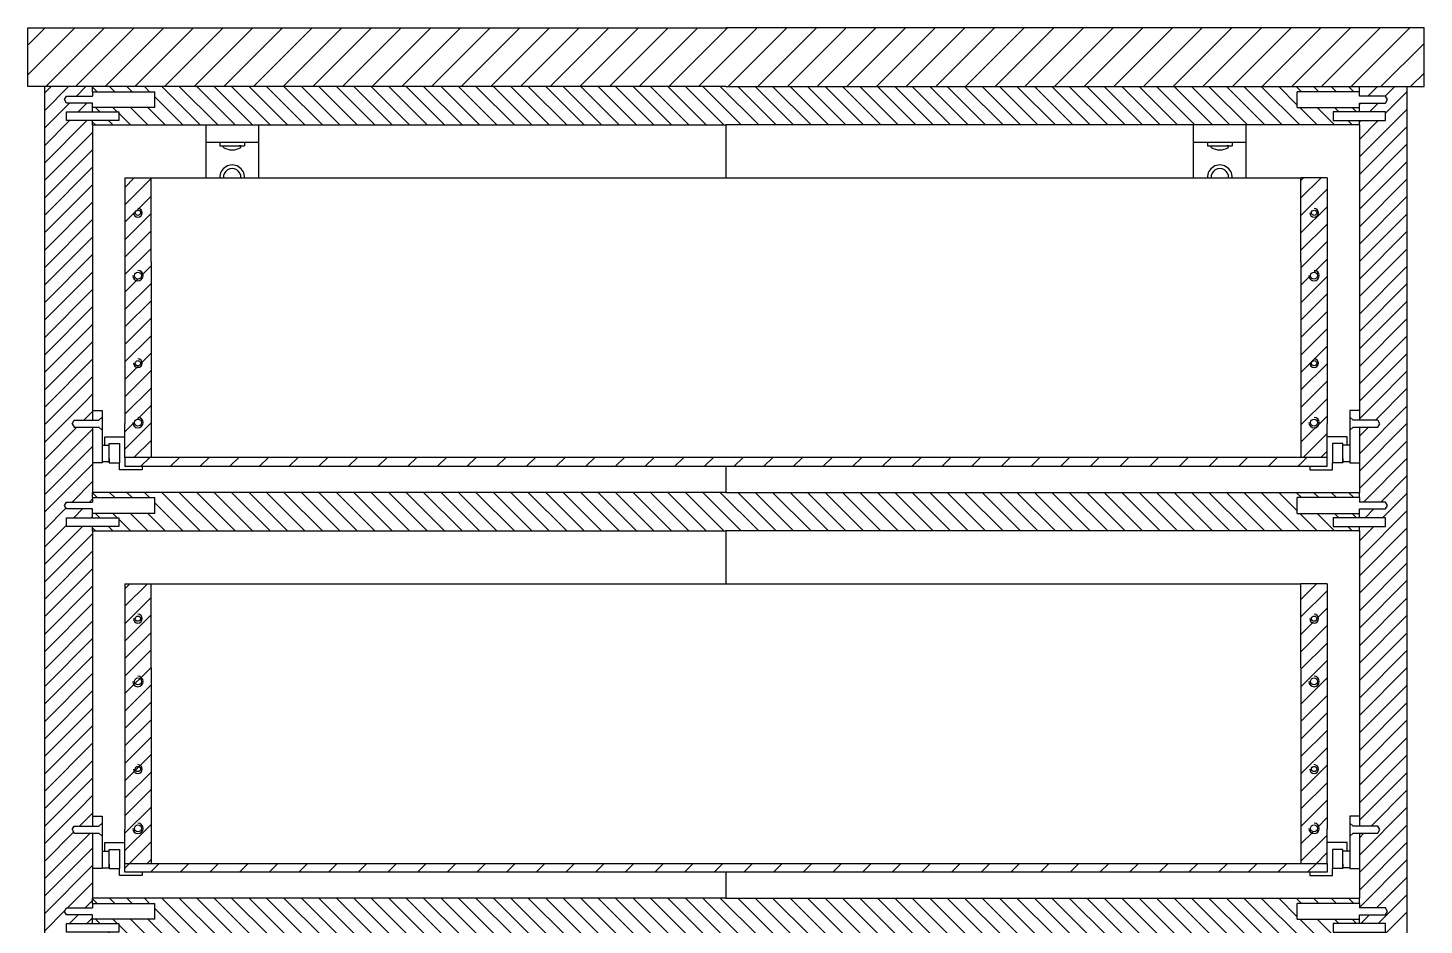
# Model space of a CAD drawing. Header units: millimetres. Extents: x 27 to 920, y -15 to 487.
# Drawn here: x 432.6 to 512.6, y 111.9 to 163.3 of the extents above; entities that cross this region are included whole.
import ezdxf

# ---------------------------------------------------------------- set-up
doc = ezdxf.new("R2010")
doc.units = ezdxf.units.MM
doc.layers.add('filatura', color=8, linetype='Continuous')
doc.layers.add('particolari', color=6, linetype='Continuous')

# ---------------------------------------------------------------- blocks, each defined once
blk = doc.blocks.new('retino 1')
at = {"color": 175, "linetype": 'Continuous'}
for p, q in [((318.125, 159.668), (317.856, 159.937)), ((319.125, 159.668), (318.825, 159.968)), ((320.125, 159.668), (319.825, 159.968)), ((321.125, 159.668), (320.825, 159.968)), ((323.025, 157.768), (321.415, 159.378)), ((324.025, 157.768), (321.825, 159.968)), ((325.025, 157.768), (322.825, 159.968)), ((326.025, 157.768), (323.825, 159.968)), ((327.025, 157.768), (324.825, 159.968)), ((328.025, 157.768), (325.825, 159.968)), ((329.025, 157.768), (326.825, 159.968)), ((330.025, 157.768), (327.825, 159.968)), ((331.025, 157.768), (328.825, 159.968)), ((332.025, 157.768), (329.825, 159.968)), ((333.025, 157.768), (330.825, 159.968)), ((334.025, 157.768), (331.825, 159.968)), ((335.025, 157.768), (332.825, 159.968)), ((336.025, 157.768), (333.825, 159.968)), ((337.025, 157.768), (334.825, 159.968)), ((338.025, 157.768), (335.825, 159.968)), ((339.025, 157.768), (336.825, 159.968)), ((340.025, 157.768), (337.825, 159.968)), ((341.025, 157.768), (338.825, 159.968)), ((342.025, 157.768), (339.825, 159.968)), ((343.025, 157.768), (340.825, 159.968)), ((344.025, 157.768), (341.825, 159.968)), ((345.025, 157.768), (342.825, 159.968)), ((346.025, 157.768), (343.825, 159.968)), ((347.025, 157.768), (344.825, 159.968)), ((348.025, 157.768), (345.825, 159.968)), ((349.025, 157.768), (346.825, 159.968)), ((350.025, 157.768), (347.825, 159.968)), ((351.025, 157.768), (348.825, 159.968)), ((352.025, 157.768), (349.825, 159.968)), ((353.025, 157.768), (350.825, 159.968)), ((354.025, 157.768), (351.825, 159.968)), ((355.025, 157.768), (352.825, 159.968)), ((356.025, 157.768), (353.825, 159.968)), ((357.025, 157.768), (354.825, 159.968)), ((358.025, 157.768), (355.825, 159.968)), ((359.025, 157.768), (356.825, 159.968)), ((360.025, 157.768), (357.825, 159.968)), ((361.025, 157.768), (358.825, 159.968)), ((362.025, 157.768), (359.825, 159.968)), ((363.025, 157.768), (360.825, 159.968)), ((364.025, 157.768), (361.825, 159.968)), ((365.025, 157.768), (362.825, 159.968)), ((366.025, 157.768), (363.825, 159.968)), ((367.025, 157.768), (364.825, 159.968)), ((368.025, 157.768), (365.825, 159.968)), ((369.025, 157.768), (366.825, 159.968)), ((370.025, 157.768), (367.825, 159.968)), ((371.025, 157.768), (368.825, 159.968)), ((372.025, 157.768), (369.825, 159.968)), ((373.025, 157.768), (370.825, 159.968)), ((374.025, 157.768), (371.825, 159.968)), ((375.025, 157.768), (372.825, 159.968)), ((376.025, 157.768), (373.825, 159.968)), ((377.025, 157.768), (374.825, 159.968)), ((378.025, 157.768), (375.825, 159.968)), ((379.025, 157.768), (376.825, 159.968)), ((380.025, 157.768), (377.825, 159.968)), ((381.025, 157.768), (378.825, 159.968)), ((382.025, 157.768), (379.825, 159.968)), ((383.025, 157.768), (380.825, 159.968)), ((384.025, 157.768), (381.825, 159.968)), ((385.025, 157.768), (382.825, 159.968)), ((386.025, 157.768), (383.825, 159.968)), ((387.025, 157.768), (384.825, 159.968)), ((386.888, 158.905), (385.825, 159.968)), ((387.125, 159.668), (386.825, 159.968)), ((388.125, 159.668), (387.825, 159.968)), ((389.125, 159.668), (388.825, 159.968)), ((390.125, 159.668), (389.825, 159.968)), ((318.275, 158.518), (318.025, 158.768)), ((319.275, 158.518), (319.025, 158.768)), ((320.025, 157.768), (319.356, 158.437)), ((321.025, 157.768), (320.025, 158.768)), ((322.025, 157.768), (321.025, 158.768)), ((388.025, 157.768), (387.025, 158.768)), ((389.025, 157.768), (388.025, 158.768)), ((389.275, 158.518), (389.025, 158.768)), ((390.275, 158.518), (390.025, 158.768)), ((318.025, 157.768), (317.856, 157.937)), ((319.025, 157.768), (318.775, 158.018)), ((390.025, 157.768), (389.775, 158.018))]:
    blk.add_line(p, q, dxfattribs=at)

msp = doc.modelspace()

# ---------------------------------------------------------------- hatches: boundary and pattern name
h = msp.add_hatch()
h.set_pattern_fill('JIS_WOOD', color=175)
h.paths.add_polyline_path([(507.087, 154.736), (505.736, 154.736), (505.587, 154.587), (505.587, 149.918), (505.587, 144.587), (507.087, 146.087)])
h.paths.add_polyline_path([(506.187, 152.736, -1), (506.487, 152.736, -1)], flags=16)
h.paths.add_polyline_path([(506.537, 149.139, -1), (506.137, 149.139, -1)], flags=16)
h = msp.add_hatch()
h.set_pattern_fill('JIS_WOOD', color=175, scale=1.7)
h.paths.add_polyline_path([(507.087, 138.718), (506.087, 138.718), (505.587, 138.718), (439.695, 138.718), (439.195, 138.718), (438.195, 138.718), (438.195, 138.418), (438.195, 138.218), (507.087, 138.218)])
h = msp.add_hatch()
h.set_pattern_fill('JIS_WOOD', color=175, scale=1.7)
h.paths.add_polyline_path([(507.087, 115.468), (506.087, 115.468), (505.587, 115.468), (439.695, 115.468), (439.195, 115.468), (438.195, 115.468), (438.195, 114.968), (507.087, 114.968), (507.087, 115.168)])
at = {"layer": 'particolari'}
h = msp.add_hatch(dxfattribs=at)
h.set_pattern_fill('JIS_WOOD', color=175, scale=1.7)
h.paths.add_polyline_path([(512.641, 163.328), (472.641, 163.328), (432.641, 163.328), (432.641, 159.968), (472.641, 159.968), (512.641, 159.968)])

# ---------------------------------------------------------------- linework, layer by layer
for p, q in [((432.641, 163.328), (472.641, 163.328)), ((432.641, 159.968), (432.641, 163.328)), ((512.641, 163.328), (472.641, 163.328)), ((512.641, 159.968), (512.641, 163.328)), ((472.641, 159.968), (432.641, 159.968)), ((433.601, 66.968), (433.601, 159.968)), ((436.345, 159.668), (436.345, 159.968)), ((436.345, 159.668), (436.345, 159.418)), ((472.641, 159.968), (512.641, 159.968)), ((508.937, 159.668), (508.937, 159.968)), ((508.937, 159.418), (508.937, 159.668)), ((511.681, 66.968), (511.681, 159.968)), ((436.345, 158.768), (436.345, 159.018)), ((436.345, 158.518), (436.345, 158.768)), ((508.937, 158.768), (508.937, 159.018)), ((508.937, 158.518), (508.937, 158.768)), ((436.345, 157.768), (436.345, 158.018)), ((436.345, 157.768), (436.345, 158.018)), ((436.345, 157.768), (436.345, 141.418)), ((436.345, 157.768), (472.641, 157.768)), ((442.845, 154.736), (442.845, 157.768)), ((445.845, 157.768), (445.845, 154.736)), ((445.845, 157.768), (445.845, 156.768)), ((508.937, 157.768), (472.641, 157.768)), ((472.641, 157.768), (472.641, 154.736)), ((499.437, 154.736), (499.437, 157.768)), ((502.437, 157.768), (502.437, 154.736)), ((502.437, 157.768), (502.437, 156.768)), ((508.937, 157.768), (508.937, 158.018)), ((508.937, 157.768), (508.937, 158.018)), ((508.937, 157.768), (508.937, 141.418)), ((445.845, 156.768), (442.845, 156.768)), ((445.845, 156.768), (445.845, 156.568)), ((445.845, 156.568), (445.845, 156.468)), ((502.437, 156.768), (499.437, 156.768)), ((502.437, 156.768), (502.437, 156.568)), ((502.437, 156.568), (502.437, 156.468)), ((438.195, 154.736), (439.695, 154.736)), ((438.195, 154.736), (438.195, 140.668)), ((439.695, 149.918), (439.695, 154.736)), ((439.695, 154.736), (505.587, 154.736)), ((507.087, 154.736), (505.587, 154.736)), ((505.587, 149.918), (505.587, 154.736)), ((507.087, 154.736), (507.087, 140.668)), ((439.695, 149.918), (439.695, 139.118)), ((505.587, 149.918), (505.587, 139.118)), ((436.345, 141.418), (436.345, 140.851)), ((436.345, 141.418), (436.895, 141.418)), ((436.895, 141.418), (436.895, 138.418)), ((508.387, 141.418), (508.387, 138.418)), ((508.937, 141.418), (508.387, 141.418)), ((508.937, 141.418), (508.937, 140.851)), ((436.345, 140.451), (436.345, 136.718)), ((438.195, 138.718), (438.195, 140.668)), ((507.087, 138.718), (507.087, 140.668)), ((508.937, 140.451), (508.937, 136.718)), ((436.895, 139.418), (437.295, 139.416)), ((437.045, 139.417), (437.045, 139.904)), ((437.045, 139.904), (438.195, 139.904)), ((437.295, 139.518), (437.895, 139.519)), ((437.295, 138.668), (437.295, 139.518)), ((437.295, 138.418), (437.295, 139.518)), ((437.895, 139.519), (437.895, 138.418)), ((508.237, 139.904), (507.087, 139.904)), ((507.387, 139.519), (507.387, 138.418)), ((507.987, 139.518), (507.387, 139.519)), ((507.987, 138.668), (507.987, 139.518)), ((507.987, 138.418), (507.987, 139.518)), ((508.387, 139.418), (507.987, 139.416)), ((508.237, 139.417), (508.237, 139.904)), ((436.895, 138.418), (436.345, 138.418)), ((437.295, 138.468), (436.895, 138.468)), ((437.295, 138.668), (437.295, 138.418)), ((437.295, 138.418), (437.295, 138.468)), ((437.295, 138.418), (437.895, 138.418)), ((437.895, 138.018), (437.895, 138.418)), ((439.695, 139.118), (439.695, 138.918)), ((439.695, 138.918), (439.695, 138.718)), ((505.587, 139.118), (505.587, 138.918)), ((505.587, 138.918), (505.587, 138.718)), ((507.387, 138.018), (507.387, 138.418)), ((507.987, 138.418), (507.387, 138.418)), ((507.987, 138.668), (507.987, 138.418)), ((508.387, 138.468), (507.987, 138.468)), ((508.387, 138.418), (508.937, 138.418)), ((439.195, 138.018), (437.895, 138.018)), ((439.195, 138.218), (439.195, 138.018)), ((472.641, 138.218), (472.641, 136.718)), ((506.087, 138.218), (506.087, 138.018)), ((506.087, 138.018), (507.387, 138.018)), ((436.345, 136.418), (436.345, 136.718)), ((472.641, 136.718), (436.345, 136.718)), ((436.345, 136.418), (436.345, 136.168)), ((472.641, 136.718), (508.937, 136.718)), ((508.937, 136.418), (508.937, 136.718)), ((508.937, 136.418), (508.937, 136.168)), ((436.345, 135.518), (436.345, 135.768)), ((436.345, 135.268), (436.345, 135.518)), ((508.937, 135.518), (508.937, 135.768)), ((508.937, 135.268), (508.937, 135.518)), ((436.345, 134.518), (436.345, 134.768)), ((436.345, 134.518), (436.345, 134.768)), ((436.345, 134.518), (436.345, 118.168)), ((436.345, 134.518), (472.641, 134.518)), ((508.937, 134.518), (472.641, 134.518)), ((472.641, 134.518), (472.641, 131.486)), ((508.937, 134.518), (508.937, 134.768)), ((508.937, 134.518), (508.937, 134.768)), ((508.937, 134.518), (508.937, 118.168)), ((438.195, 131.486), (439.695, 131.486)), ((438.195, 131.486), (438.195, 117.418)), ((439.695, 126.668), (439.695, 131.486)), ((439.695, 131.486), (505.587, 131.486)), ((507.087, 131.486), (505.587, 131.486)), ((505.587, 126.668), (505.587, 131.486)), ((507.087, 131.486), (507.087, 117.418)), ((439.695, 126.668), (439.695, 115.868)), ((505.587, 126.668), (505.587, 115.868)), ((436.345, 118.168), (436.345, 117.601)), ((436.345, 118.168), (436.895, 118.168)), ((436.895, 118.168), (436.895, 115.168)), ((508.387, 118.168), (508.387, 115.168)), ((508.937, 118.168), (508.387, 118.168)), ((508.937, 118.168), (508.937, 117.601)), ((436.345, 117.201), (436.345, 113.468)), ((438.195, 115.468), (438.195, 117.418)), ((507.087, 115.468), (507.087, 117.418)), ((508.937, 117.201), (508.937, 113.468)), ((436.895, 116.168), (437.295, 116.166)), ((437.045, 116.167), (437.045, 116.654)), ((437.045, 116.654), (438.195, 116.654)), ((437.295, 116.268), (437.895, 116.269)), ((437.295, 115.418), (437.295, 116.268)), ((437.295, 115.168), (437.295, 116.268)), ((437.895, 116.269), (437.895, 115.168)), ((508.237, 116.654), (507.087, 116.654)), ((507.387, 116.269), (507.387, 115.168)), ((507.987, 116.268), (507.387, 116.269)), ((507.987, 115.418), (507.987, 116.268)), ((507.987, 115.168), (507.987, 116.268)), ((508.387, 116.168), (507.987, 116.166)), ((508.237, 116.167), (508.237, 116.654)), ((436.895, 115.168), (436.895, 115.218)), ((436.895, 115.218), (437.295, 115.218)), ((437.295, 115.418), (437.295, 115.168)), ((439.695, 115.868), (439.695, 115.668)), ((439.695, 115.668), (439.695, 115.468)), ((505.587, 115.868), (505.587, 115.668)), ((505.587, 115.668), (505.587, 115.468)), ((507.987, 115.418), (507.987, 115.168)), ((508.387, 115.218), (507.987, 115.218)), ((436.895, 115.168), (436.345, 115.168)), ((437.295, 115.168), (437.895, 115.168)), ((437.895, 114.768), (437.895, 115.168)), ((439.195, 114.768), (437.895, 114.768)), ((439.195, 114.968), (439.195, 114.768)), ((472.641, 114.968), (472.641, 113.468)), ((506.087, 114.968), (506.087, 114.768)), ((506.087, 114.768), (507.387, 114.768)), ((507.387, 114.768), (507.387, 115.168)), ((507.987, 115.168), (507.387, 115.168)), ((508.387, 115.168), (508.937, 115.168)), ((436.345, 113.168), (436.345, 113.468)), ((472.641, 113.468), (436.345, 113.468)), ((436.345, 113.168), (436.345, 112.918)), ((472.641, 113.468), (508.937, 113.468)), ((508.937, 113.168), (508.937, 113.468)), ((508.937, 113.168), (508.937, 112.918)), ((436.345, 112.268), (436.345, 112.518)), ((436.345, 112.018), (436.345, 112.268)), ((508.937, 112.268), (508.937, 112.518)), ((508.937, 112.018), (508.937, 112.268))]:
    msp.add_line(p, q)
at = {"color": 175, "linetype": 'Continuous'}
for p, q in [((433.601, 159.601), (433.968, 159.968)), ((433.601, 158.601), (434.968, 159.968)), ((435.418, 159.418), (435.968, 159.968)), ((508.937, 159.937), (508.968, 159.968)), ((509.418, 159.418), (509.968, 159.968)), ((510.418, 159.418), (510.968, 159.968)), ((510.437, 158.437), (511.681, 159.681)), ((433.601, 157.601), (435.018, 159.018)), ((435.518, 158.518), (436.018, 159.018)), ((508.937, 158.937), (509.018, 159.018)), ((508.937, 155.937), (511.681, 158.681)), ((509.518, 158.518), (510.018, 159.018)), ((433.601, 156.601), (435.018, 158.018)), ((433.601, 155.601), (436.018, 158.018)), ((508.937, 157.937), (509.018, 158.018)), ((508.937, 156.937), (510.018, 158.018)), ((508.937, 154.937), (511.681, 157.681)), ((433.601, 154.601), (436.345, 157.345)), ((433.601, 153.601), (436.345, 156.345)), ((508.937, 153.937), (511.681, 156.681)), ((433.601, 152.601), (436.345, 155.345)), ((508.937, 152.937), (511.681, 155.681)), ((438.195, 154.195), (438.736, 154.736)), ((438.195, 153.195), (439.695, 154.695)), ((505.587, 154.587), (505.736, 154.736)), ((508.937, 151.937), (511.681, 154.681)), ((433.601, 151.601), (436.345, 154.345)), ((438.935, 152.935), (439.695, 153.695)), ((508.937, 150.937), (511.681, 153.681)), ((433.601, 150.601), (436.345, 153.345)), ((438.195, 152.195), (438.824, 152.824)), ((438.857, 152.857), (438.935, 152.935)), ((433.601, 149.601), (436.345, 152.345)), ((438.195, 151.195), (439.695, 152.695)), ((508.937, 149.937), (511.681, 152.681)), ((433.601, 148.601), (436.345, 151.345)), ((438.195, 150.195), (439.695, 151.695)), ((508.937, 148.937), (511.681, 151.681)), ((438.195, 149.195), (439.695, 150.695)), ((508.937, 147.937), (511.681, 150.681)), ((433.601, 147.601), (436.345, 150.345)), ((439.145, 149.145), (439.695, 149.695)), ((508.937, 146.937), (511.681, 149.681)), ((433.601, 146.601), (436.345, 149.345)), ((438.195, 148.195), (438.939, 148.939)), ((433.601, 145.601), (436.345, 148.345)), ((438.195, 147.195), (439.695, 148.695)), ((508.937, 145.937), (511.681, 148.681)), ((433.601, 144.601), (436.345, 147.345)), ((438.195, 146.195), (439.695, 147.695)), ((508.937, 144.937), (511.681, 147.681)), ((438.195, 145.195), (439.695, 146.695)), ((508.937, 143.937), (511.681, 146.681)), ((433.601, 143.601), (436.345, 146.345)), ((438.195, 144.195), (439.695, 145.695)), ((505.587, 144.587), (507.087, 146.087)), ((508.937, 142.937), (511.681, 145.681)), ((433.601, 142.601), (436.345, 145.345)), ((505.587, 143.587), (507.087, 145.087)), ((433.601, 141.601), (436.345, 144.345)), ((439.092, 144.092), (439.695, 144.695)), ((505.587, 142.587), (507.087, 144.087)), ((508.937, 141.937), (511.681, 144.681)), ((433.601, 140.601), (436.345, 143.345)), ((438.195, 143.195), (438.974, 143.974)), ((438.195, 142.195), (439.695, 143.695)), ((509.818, 141.818), (511.681, 143.681)), ((438.195, 141.195), (439.695, 142.695)), ((505.587, 141.587), (507.087, 143.087)), ((509.851, 140.851), (511.681, 142.681)), ((433.601, 139.601), (435.818, 141.818)), ((435.818, 141.818), (436.345, 142.345)), ((438.915, 140.915), (439.695, 141.695)), ((505.587, 140.587), (507.087, 142.087)), ((508.937, 140.937), (509.818, 141.818)), ((508.937, 138.937), (511.681, 141.681)), ((435.851, 140.851), (436.345, 141.345)), ((505.587, 139.587), (507.087, 141.087)), ((433.601, 138.601), (435.451, 140.451)), ((433.601, 137.601), (436.345, 140.345)), ((438.195, 140.195), (438.747, 140.747)), ((438.195, 139.195), (439.695, 140.695)), ((505.718, 138.718), (507.087, 140.087)), ((508.937, 137.937), (511.681, 140.681)), ((508.937, 139.937), (509.451, 140.451)), ((433.601, 136.601), (436.345, 139.345)), ((438.718, 138.718), (439.695, 139.695)), ((508.937, 136.937), (511.681, 139.681)), ((506.718, 138.718), (507.087, 139.087)), ((509.168, 136.168), (511.681, 138.681)), ((433.601, 135.601), (436.345, 138.345)), ((510.168, 136.168), (511.681, 137.681)), ((435.168, 136.168), (436.345, 137.345)), ((436.168, 136.168), (436.345, 136.345)), ((510.268, 135.268), (511.681, 136.681)), ((433.601, 134.601), (434.817, 135.817)), ((435.268, 135.268), (435.768, 135.768)), ((436.268, 135.268), (436.345, 135.345)), ((508.937, 132.937), (511.681, 135.681)), ((509.268, 135.268), (509.768, 135.768)), ((433.601, 133.601), (434.845, 134.845)), ((433.601, 132.601), (435.768, 134.768)), ((508.937, 133.937), (509.768, 134.768)), ((508.937, 131.937), (511.681, 134.681)), ((433.601, 131.601), (436.345, 134.345)), ((508.937, 130.937), (511.681, 133.681)), ((433.601, 130.601), (436.345, 133.345)), ((433.601, 129.601), (436.345, 132.345)), ((508.937, 129.937), (511.681, 132.681)), ((433.601, 128.601), (436.345, 131.345)), ((438.195, 131.195), (438.486, 131.486)), ((438.195, 130.195), (439.486, 131.486)), ((505.587, 130.587), (506.486, 131.486)), ((508.937, 128.937), (511.681, 131.681)), ((438.195, 129.195), (439.695, 130.695)), ((505.587, 129.587), (507.087, 131.087)), ((508.937, 127.937), (511.681, 130.681)), ((433.601, 127.601), (436.345, 130.345)), ((438.195, 128.195), (439.695, 129.695)), ((506.532, 129.532), (507.087, 130.087)), ((508.937, 126.937), (511.681, 129.681)), ((433.601, 126.601), (436.345, 129.345)), ((505.587, 128.587), (506.291, 129.291)), ((505.587, 127.587), (507.087, 129.087)), ((433.601, 125.601), (436.345, 128.345)), ((438.195, 127.195), (439.695, 128.695)), ((505.587, 126.587), (507.087, 128.087)), ((508.937, 125.937), (511.681, 128.681)), ((433.601, 124.601), (436.345, 127.345)), ((438.195, 126.195), (439.695, 127.695)), ((508.937, 124.937), (511.681, 127.681)), ((438.195, 125.195), (439.695, 126.695)), ((505.587, 125.587), (507.087, 127.087)), ((508.937, 123.937), (511.681, 126.681)), ((433.601, 123.601), (436.345, 126.345)), ((438.195, 124.195), (439.695, 125.695)), ((505.587, 124.587), (507.087, 126.087)), ((508.937, 122.937), (511.681, 125.681)), ((433.601, 122.601), (436.345, 125.345)), ((505.587, 123.587), (507.087, 125.087)), ((433.601, 121.601), (436.345, 124.345)), ((438.195, 123.195), (439.695, 124.695)), ((505.587, 122.587), (507.087, 124.087)), ((508.937, 121.937), (511.681, 124.681)), ((433.601, 120.601), (436.345, 123.345)), ((438.195, 122.195), (439.695, 123.695)), ((508.937, 120.937), (511.681, 123.681)), ((438.195, 121.195), (439.695, 122.695)), ((505.587, 121.587), (507.087, 123.087)), ((508.937, 119.937), (511.681, 122.681)), ((433.601, 119.601), (436.345, 122.345)), ((438.195, 120.195), (439.695, 121.695)), ((505.587, 120.587), (507.087, 122.087)), ((508.937, 118.937), (511.681, 121.681)), ((433.601, 118.601), (436.345, 121.345)), ((505.587, 119.587), (507.087, 121.087)), ((433.601, 117.601), (436.345, 120.345)), ((438.195, 119.195), (439.695, 120.695)), ((505.587, 118.587), (507.087, 120.087)), ((509.568, 118.568), (511.681, 120.681)), ((435.568, 118.568), (436.345, 119.345)), ((438.195, 118.195), (439.695, 119.695)), ((509.601, 117.601), (511.681, 119.681)), ((433.601, 116.601), (435.568, 118.568)), ((438.195, 117.195), (439.695, 118.695)), ((505.587, 117.587), (507.087, 119.087)), ((508.937, 115.937), (511.681, 118.681)), ((508.937, 117.937), (509.568, 118.568)), ((435.601, 117.601), (436.345, 118.345)), ((438.195, 116.195), (439.695, 117.695)), ((506.528, 117.528), (507.087, 118.087)), ((508.937, 114.937), (511.681, 117.681)), ((433.601, 115.601), (435.261, 117.261)), ((433.601, 114.601), (436.201, 117.201)), ((505.587, 116.587), (506.277, 117.277)), ((505.587, 115.587), (507.087, 117.087)), ((508.937, 116.937), (509.194, 117.194)), ((433.601, 113.601), (436.345, 116.345)), ((438.468, 115.468), (439.695, 116.695)), ((506.468, 115.468), (507.087, 116.087)), ((508.937, 113.937), (511.681, 116.681)), ((433.601, 112.601), (436.345, 115.345)), ((439.468, 115.468), (439.695, 115.695)), ((508.937, 112.937), (511.681, 115.681)), ((509.918, 112.918), (511.681, 114.681)), ((434.918, 112.918), (436.345, 114.345)), ((510.018, 112.018), (511.681, 113.681)), ((435.918, 112.918), (436.345, 113.345)), ((433.601, 111.601), (434.746, 112.746)), ((435.018, 112.018), (435.518, 112.518)), ((436.018, 112.018), (436.345, 112.345)), ((508.937, 109.937), (511.681, 112.681)), ((509.018, 112.018), (509.518, 112.518))]:
    msp.add_line(p, q, dxfattribs=at)
for points in [[(505.587, 138.718), (439.695, 138.718), (439.195, 138.718), (438.195, 138.718), (438.195, 138.418), (438.195, 138.218), (507.087, 138.218), (507.087, 138.718), (506.087, 138.718)], [(439.695, 115.468), (505.587, 115.468), (506.087, 115.468), (507.087, 115.468), (507.087, 115.168), (507.087, 114.968), (438.195, 114.968), (438.195, 115.468), (439.195, 115.468)]]:
    msp.add_lwpolyline(points, close=True)
at = {"layer": 'filatura'}
for centre, radius, start, end in [((438.945, 152.736), 0.25, 0, 90), ((506.337, 152.736), 0.25, 0, 90), ((438.945, 152.736), 0.25, 180, 0), ((506.337, 152.736), 0.25, 180, 0), ((438.945, 149.139), 0.3, 180, 90), ((506.337, 149.139), 0.3, 180, 90), ((438.945, 144.121), 0.25, 180, 0), ((438.945, 144.121), 0.25, 0, 90), ((506.337, 144.121), 0.25, 180, 0), ((506.337, 144.121), 0.25, 0, 90), ((438.945, 140.718), 0.3, 180, 90), ((506.337, 140.718), 0.3, 180, 90), ((438.945, 129.486), 0.25, 0, 90), ((506.337, 129.486), 0.25, 0, 90), ((438.945, 129.486), 0.25, 180, 0), ((506.337, 129.486), 0.25, 180, 0), ((438.945, 125.889), 0.3, 180, 90), ((506.337, 125.889), 0.3, 180, 90), ((438.945, 120.871), 0.25, 180, 0), ((438.945, 120.871), 0.25, 0, 90), ((506.337, 120.871), 0.25, 180, 0), ((506.337, 120.871), 0.25, 0, 90), ((438.945, 117.468), 0.3, 180, 90), ((506.337, 117.468), 0.3, 180, 90)]:
    msp.add_arc(centre, radius, start, end, dxfattribs=at)
at = {"layer": 'particolari'}
for p, q in [((434.73, 159.218), (434.845, 159.418)), ((434.845, 159.018), (434.73, 159.218)), ((434.845, 159.418), (436.345, 159.418)), ((436.345, 159.668), (438.903, 159.668)), ((438.903, 159.668), (439.685, 159.668)), ((439.685, 159.668), (439.905, 159.668)), ((439.905, 158.768), (439.905, 159.668)), ((505.597, 159.668), (505.378, 159.668)), ((505.378, 158.768), (505.378, 159.668)), ((506.379, 159.668), (505.597, 159.668)), ((508.937, 159.668), (506.379, 159.668)), ((510.437, 159.418), (508.937, 159.418)), ((510.553, 159.218), (510.437, 159.418)), ((510.437, 159.018), (510.553, 159.218)), ((436.345, 159.018), (434.845, 159.018)), ((439.905, 158.768), (436.345, 158.768)), ((505.378, 158.768), (508.937, 158.768)), ((508.937, 159.018), (510.437, 159.018)), ((443.645, 156.768), (443.645, 156.568)), ((443.645, 156.568), (445.045, 156.568)), ((443.845, 156.468), (443.845, 156.567)), ((443.845, 156.567), (443.945, 156.567)), ((444.845, 156.568), (444.745, 156.568)), ((444.845, 156.468), (444.845, 156.568)), ((445.045, 156.768), (445.045, 156.568)), ((500.237, 156.768), (500.237, 156.568)), ((500.237, 156.568), (501.637, 156.568)), ((500.437, 156.468), (500.437, 156.567)), ((501.437, 156.568), (501.337, 156.568)), ((501.437, 156.468), (501.437, 156.568)), ((501.637, 156.768), (501.637, 156.568)), ((434.73, 135.968), (434.845, 136.168)), ((434.845, 136.168), (436.345, 136.168)), ((436.345, 136.418), (438.903, 136.418)), ((438.903, 136.418), (439.685, 136.418)), ((439.685, 136.418), (439.905, 136.418)), ((439.905, 135.518), (439.905, 136.418)), ((505.597, 136.418), (505.378, 136.418)), ((505.378, 135.518), (505.378, 136.418)), ((506.379, 136.418), (505.597, 136.418)), ((508.937, 136.418), (506.379, 136.418)), ((510.437, 136.168), (508.937, 136.168)), ((510.553, 135.968), (510.437, 136.168)), ((434.845, 135.768), (434.73, 135.968)), ((436.345, 135.768), (434.845, 135.768)), ((439.905, 135.518), (436.345, 135.518)), ((505.378, 135.518), (508.937, 135.518)), ((508.937, 135.768), (510.437, 135.768)), ((510.437, 135.768), (510.553, 135.968)), ((434.73, 112.718), (434.845, 112.918)), ((434.845, 112.918), (436.345, 112.918)), ((436.345, 113.168), (438.903, 113.168)), ((438.903, 113.168), (439.685, 113.168)), ((439.685, 113.168), (439.905, 113.168)), ((439.905, 112.268), (439.905, 113.168)), ((505.597, 113.168), (505.378, 113.168)), ((505.378, 112.268), (505.378, 113.168)), ((506.379, 113.168), (505.597, 113.168)), ((508.937, 113.168), (506.379, 113.168)), ((510.437, 112.918), (508.937, 112.918)), ((510.553, 112.718), (510.437, 112.918)), ((434.845, 112.518), (434.73, 112.718)), ((436.345, 112.518), (434.845, 112.518)), ((439.905, 112.268), (436.345, 112.268)), ((505.378, 112.268), (508.937, 112.268)), ((508.937, 112.518), (510.437, 112.518)), ((510.437, 112.518), (510.553, 112.718))]:
    msp.add_line(p, q, dxfattribs=at)
for points in [[(437.745, 158.018), (435.845, 158.018), (434.945, 158.018), (434.845, 158.018), (434.845, 158.118), (434.845, 158.418), (434.845, 158.518), (434.945, 158.518), (437.745, 158.518), (437.845, 158.518), (437.845, 158.418), (437.845, 158.118), (437.845, 158.018)], [(507.537, 158.018), (509.437, 158.018), (510.337, 158.018), (510.437, 158.018), (510.437, 158.118), (510.437, 158.418), (510.437, 158.518), (510.337, 158.518), (507.537, 158.518), (507.437, 158.518), (507.437, 158.418), (507.437, 158.118), (507.437, 158.018)], [(437.745, 134.768), (435.845, 134.768), (434.945, 134.768), (434.845, 134.768), (434.845, 134.868), (434.845, 135.168), (434.845, 135.268), (434.945, 135.268), (437.745, 135.268), (437.845, 135.268), (437.845, 135.168), (437.845, 134.868), (437.845, 134.768)], [(507.537, 134.768), (509.437, 134.768), (510.337, 134.768), (510.437, 134.768), (510.437, 134.868), (510.437, 135.168), (510.437, 135.268), (510.337, 135.268), (507.537, 135.268), (507.437, 135.268), (507.437, 135.168), (507.437, 134.868), (507.437, 134.768)], [(437.745, 111.518), (435.845, 111.518), (434.945, 111.518), (434.845, 111.518), (434.845, 111.618), (434.845, 111.918), (434.845, 112.018), (434.945, 112.018), (437.745, 112.018), (437.845, 112.018), (437.845, 111.918), (437.845, 111.618), (437.845, 111.518)], [(507.537, 111.518), (509.437, 111.518), (510.337, 111.518), (510.437, 111.518), (510.437, 111.618), (510.437, 111.918), (510.437, 112.018), (510.337, 112.018), (507.537, 112.018), (507.437, 112.018), (507.437, 111.918), (507.437, 111.618), (507.437, 111.518)]]:
    msp.add_lwpolyline(points, close=True, dxfattribs=at)
for points in [[(435.18, 140.651), (435.295, 140.851), (435.795, 140.851), (436.095, 140.851), (436.495, 140.851), (436.705, 140.851), (436.895, 141.025)], [(509.987, 140.851), (509.487, 140.851), (509.187, 140.851), (508.787, 140.851), (508.577, 140.851), (508.387, 141.025)], [(508.387, 140.278), (508.577, 140.451), (509.187, 140.451), (509.487, 140.451), (509.987, 140.451), (510.103, 140.651), (509.987, 140.851)], [(435.18, 140.651), (435.295, 140.451), (435.795, 140.451), (436.095, 140.451), (436.705, 140.451), (436.895, 140.278)], [(435.18, 117.401), (435.295, 117.601), (435.795, 117.601), (436.095, 117.601), (436.495, 117.601), (436.705, 117.601), (436.895, 117.775)], [(509.987, 117.601), (509.487, 117.601), (509.187, 117.601), (508.787, 117.601), (508.577, 117.601), (508.387, 117.775)], [(508.387, 117.028), (508.577, 117.201), (509.187, 117.201), (509.487, 117.201), (509.987, 117.201), (510.103, 117.401), (509.987, 117.601)], [(435.18, 117.401), (435.295, 117.201), (435.795, 117.201), (436.095, 117.201), (436.705, 117.201), (436.895, 117.028)]]:
    msp.add_lwpolyline(points, dxfattribs=at)
for centre, radius in [((438.945, 152.736), 0.15), ((438.945, 152.736), 0.15), ((506.337, 152.736), 0.15), ((506.337, 152.736), 0.15), ((438.945, 149.139), 0.2), ((438.945, 149.139), 0.2), ((506.337, 149.139), 0.2), ((506.337, 149.139), 0.2), ((438.945, 144.121), 0.15), ((438.945, 144.121), 0.15), ((506.337, 144.121), 0.15), ((506.337, 144.121), 0.15), ((438.945, 140.718), 0.2), ((438.945, 140.718), 0.2), ((438.945, 140.718), 0.2), ((506.337, 140.718), 0.2), ((506.337, 140.718), 0.2), ((506.337, 140.718), 0.2), ((438.945, 129.486), 0.15), ((438.945, 129.486), 0.15), ((506.337, 129.486), 0.15), ((506.337, 129.486), 0.15), ((438.945, 125.889), 0.2), ((438.945, 125.889), 0.2), ((506.337, 125.889), 0.2), ((506.337, 125.889), 0.2), ((438.945, 120.871), 0.15), ((438.945, 120.871), 0.15), ((506.337, 120.871), 0.15), ((506.337, 120.871), 0.15), ((438.945, 117.468), 0.2), ((438.945, 117.468), 0.2), ((438.945, 117.468), 0.2), ((506.337, 117.468), 0.2), ((506.337, 117.468), 0.2), ((506.337, 117.468), 0.2)]:
    msp.add_circle(centre, radius, dxfattribs=at)
for centre, radius, start, end in [((444.345, 157.396), 1.054, 241.68685, 298.31315), ((500.937, 157.396), 1.054, 241.68685, 298.31315), ((444.345, 154.768), 0.707, 357.40208, 182.59792), ((444.345, 154.768), 0.5, 356.32473, 183.67527), ((500.937, 154.768), 0.707, 357.40208, 182.59792), ((500.937, 154.768), 0.5, 356.32473, 183.67527)]:
    msp.add_arc(centre, radius, start, end, dxfattribs=at)

# ---------------------------------------------------------------- block references
for p in [(118.489, 0), (118.489, -23.25), (118.489, -46.5)]:
    msp.add_blockref('retino 1', p)

doc.saveas('drawing.dxf')
